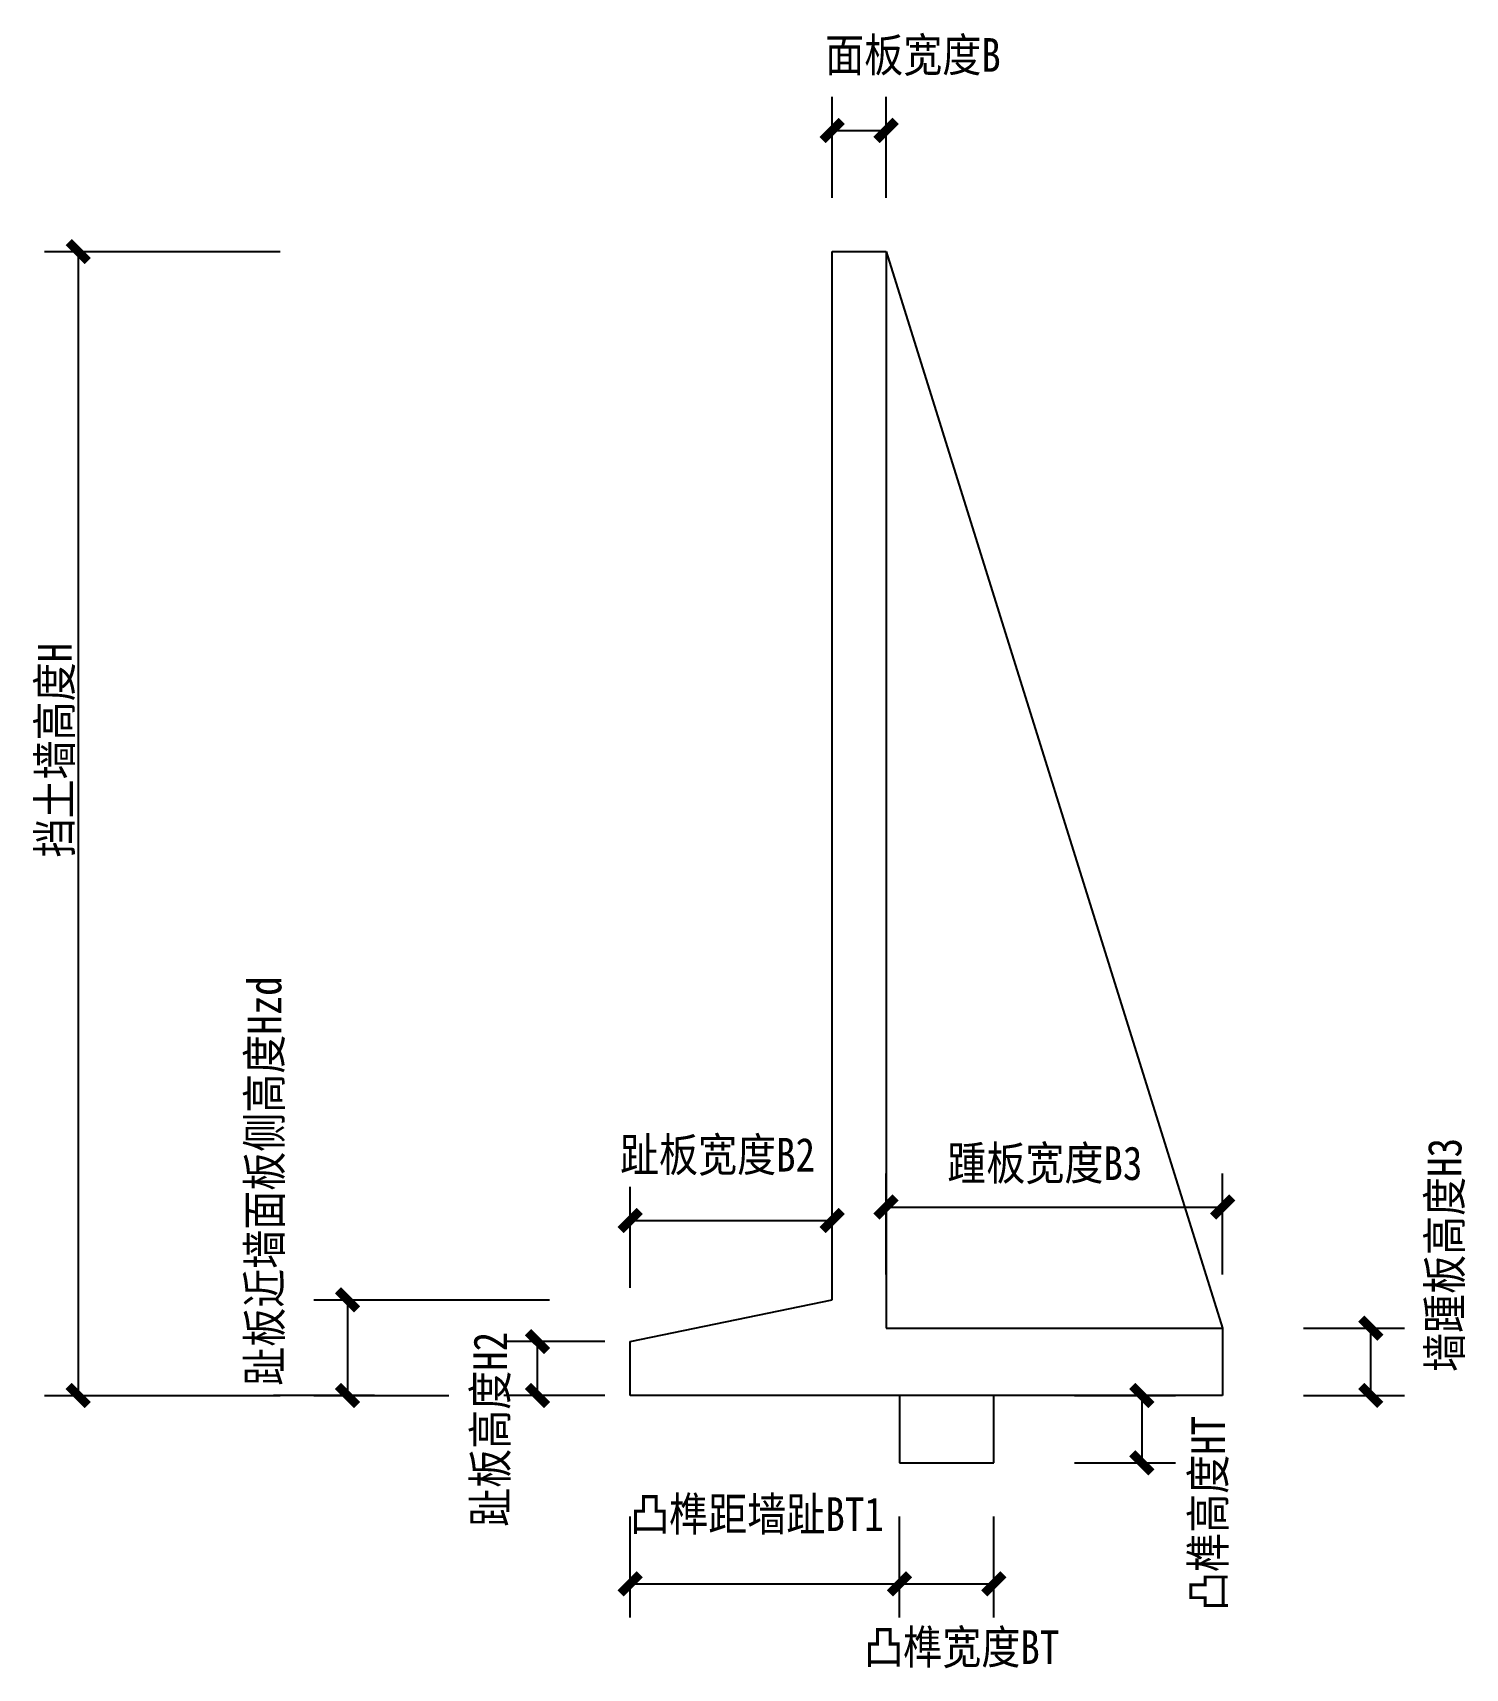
# Model space of a CAD drawing. Extents: x -5938 to 4702, y -10527 to 1626.
import ezdxf

# ---------------------------------------------------------------- set-up
doc = ezdxf.new("R2010")
doc.units = 0
doc.header["$MEASUREMENT"] = 0
doc.layers.add('挡土墙', color=7, linetype='CONTINUOUS')
doc.layers.add('标注', color=7, linetype='CONTINUOUS')
doc.styles.get("Standard").update_dxf_attribs({"font": '', "width": 0.85})
doc.styles.get('Standard').set_extended_font_data('SimSun')

msp = doc.modelspace()

# ---------------------------------------------------------------- linework, layer by layer
at = {"layer": '挡土墙', "color": 7}
for p, q in [((0, 0), (400, 0)), ((0, -7790), (0, 0)), ((400, 0), (400, -8000)), ((400, 0), (2900, -8000)), ((-1500, -8100), (0, -7790)), ((400, -8000), (2900, -8000)), ((2900, -8000), (2900, -8500)), ((-1500, -8500), (-1500, -8100)), ((2900, -8500), (-1500, -8500)), ((500, -8500), (500, -9000)), ((1200, -9000), (1200, -8500)), ((500, -9000), (1200, -9000))]:
    msp.add_line(p, q, dxfattribs=at)
at = {"layer": '标注'}
for p, q in [((0, 400), (0, 1150)), ((400, 400), (400, 1150)), ((0, 900), (400, 900)), ((-5850, 0), (-4100, 0)), ((-5600, 0), (-5600, -8500)), ((400, -7600), (400, -6850)), ((2900, -7600), (2900, -6850)), ((-1500, -7700), (-1500, -6950)), ((0, -7700), (0, -6950)), ((400, -7100), (2900, -7100)), ((-1500, -7200), (0, -7200)), ((-3850, -7790), (-2100, -7790)), ((-3600, -7790), (-3600, -8500)), ((3500, -8000), (4250, -8000)), ((-1689, -8100), (-2439, -8100)), ((-2189, -8500), (-2189, -8100)), ((-5850, -8500), (-4100, -8500)), ((-3400, -8500), (-4150, -8500)), ((-3850, -8500), (-2847, -8500)), ((-1689, -8500), (-2439, -8500)), ((1800, -8500), (2550, -8500)), ((2300, -8500), (2300, -9000)), ((3500, -8500), (4250, -8500)), ((4000, -8500), (4000, -8500)), ((1800, -9000), (2550, -9000)), ((-1500, -10150), (-1500, -9400)), ((500, -10150), (500, -9400)), ((500, -10150), (500, -9400)), ((1200, -10150), (1200, -9400)), ((-1500, -9900), (500, -9900)), ((500, -9900), (1200, -9900))]:
    msp.add_line(p, q, dxfattribs=at)
at = {"layer": '标注', "linetype": 'Continuous'}
msp.add_line((4000, -8500), (4000, -8000), dxfattribs=at)
at = {"layer": '标注'}
for points in [[(-71, 829, 65, 65, 0), (71, 971, 65, 65, 0)], [(329, 829, 65, 65, 0), (471, 971, 65, 65, 0)], [(-5671, 71, 65, 65, 0), (-5529, -71, 65, 65, 0)], [(329, -7171, 65, 65, 0), (471, -7029, 65, 65, 0)], [(2829, -7171, 65, 65, 0), (2971, -7029, 65, 65, 0)], [(-1571, -7271, 65, 65, 0), (-1429, -7129, 65, 65, 0)], [(-71, -7271, 65, 65, 0), (71, -7129, 65, 65, 0)], [(-3671, -7719, 65, 65, 0), (-3529, -7860, 65, 65, 0)], [(3929, -7929, 65, 65, 0), (4071, -8071, 65, 65, 0)], [(-2118, -8171, 65, 65, 0), (-2260, -8029, 65, 65, 0)], [(-5671, -8429, 65, 65, 0), (-5529, -8571, 65, 65, 0)], [(-3671, -8429, 65, 65, 0), (-3529, -8571, 65, 65, 0)], [(-2118, -8571, 65, 65, 0), (-2260, -8429, 65, 65, 0)], [(2229, -8429, 65, 65, 0), (2371, -8571, 65, 65, 0)], [(3929, -8429, 65, 65, 0), (4071, -8571, 65, 65, 0)], [(2229, -8929, 65, 65, 0), (2371, -9071, 65, 65, 0)], [(-1571, -9971, 65, 65, 0), (-1429, -9829, 65, 65, 0)], [(429, -9971, 65, 65, 0), (571, -9829, 65, 65, 0)], [(429, -9971, 65, 65, 0), (571, -9829, 65, 65, 0)], [(1129, -9971, 65, 65, 0), (1271, -9829, 65, 65, 0)]]:
    msp.add_lwpolyline(points, format="xyseb", dxfattribs=at)

# ---------------------------------------------------------------- texts
at = {"layer": '标注', "width": 0.85}
for s, p in [('面板宽度B', (-52, 1336)), ('趾板宽度B2', (-1576, -6836)), ('踵板宽度B3', (855, -6899)), ('凸榫距墙趾BT1', (-1500, -9507)), ('凸榫宽度BT', (238, -10495))]:
    msp.add_text(s, height=250, dxfattribs=at).set_placement(p)
for s, rotation, p in [('挡土墙高度H', 450, (-5650, -4502)), ('趾板近墙面板侧高度Hzd ', 90, (-4092, -8428)), ('墙踵板高度H3', 450, (4674, -8325)), ('趾板高度H2', 90, (-2415, -9476)), ('凸榫高度HT', 450, (2918, -10100))]:
    msp.add_text(s, height=250, rotation=rotation, dxfattribs=at).set_placement(p)

doc.saveas('drawing.dxf')
